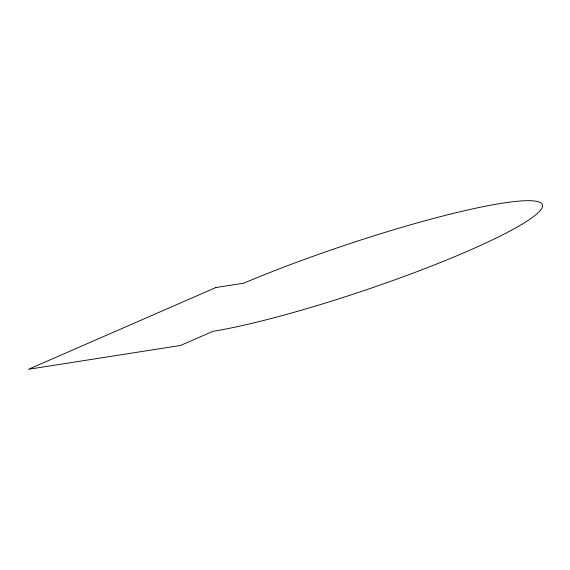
<?xml version="1.0" encoding="UTF-8"?>
<svg xmlns="http://www.w3.org/2000/svg" width="570" height="570" viewBox="0 0 570 570"><rect width="100%" height="100%" fill="white"/><g stroke="black" fill="none" stroke-linecap="round" stroke-linejoin="round"><path stroke-width="0.85" d="M215.873 287.544L28.5 369.282L180.519 345.463L212.909 331.341A193.365 23.562 -18.6 0 0 465.818 251.94A201.937 24.61 -18.6 0 0 507.029 202.493A201.937 24.61 -18.6 0 0 243.761 283.176L215.873 287.544"/></g></svg>
